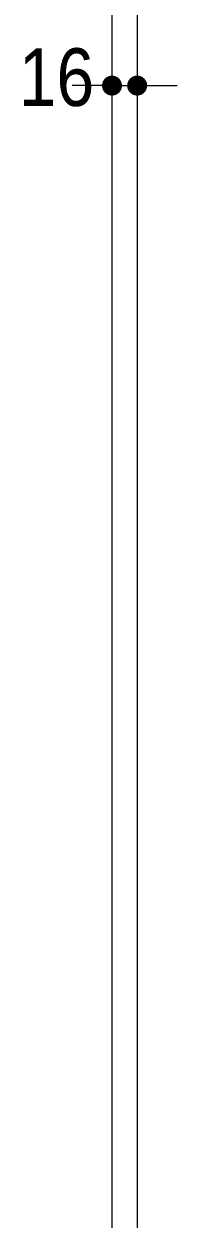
# Model space of a CAD drawing. Units: millimetres, scale not verified. Extents: x -6062 to 6062, y -3045 to 3045.
# Drawn here: x -3943 to -3845, y -700 to 59 of the extents above; entities that cross this region are included whole.
import ezdxf
from ezdxf.enums import TextEntityAlignment as Align

# ---------------------------------------------------------------- set-up
doc = ezdxf.new("R2010")
doc.units = ezdxf.units.MM
doc.header["$LTSCALE"] = 20
doc.header["$PDMODE"] = 32
doc.header["$PDSIZE"] = 10
for name, color, linetype, lineweight in [('0-2_0', 7, 'Continuous', 25), ('0-4_2寸法-2', 7, 'Continuous', 15), ('0-6_3一般', 7, 'Continuous', 15)]:
    doc.layers.add(name, color=color, linetype=linetype, lineweight=lineweight)
doc.layers.add('0-3_Defpoints', color=7, linetype='Continuous')
doc.styles.add('ＭＳ Ｐゴシック', font='')
doc.styles.get('ＭＳ Ｐゴシック').set_extended_font_data('MS PGothic')

# ---------------------------------------------------------------- blocks, each defined once
blk = doc.blocks.new('_Dot')
at = {"layer": '0-2_0'}
blk.add_line((-10, 0), (-20, 0), dxfattribs=at)
for points in [[(0, 0), (-10, 0), (-9.92, 1.25)], [(0, 0), (-9.92, -1.25), (-10, 0)], [(0, 0), (-9.92, 1.25), (-9.69, 2.49)], [(0, 0), (-9.69, -2.49), (-9.92, -1.25)], [(0, 0), (-9.69, 2.49), (-9.3, 3.68)], [(0, 0), (-9.3, -3.68), (-9.69, -2.49)], [(0, 0), (-9.3, 3.68), (-8.76, 4.82)], [(0, 0), (-8.76, -4.82), (-9.3, -3.68)], [(0, 0), (-8.76, 4.82), (-8.09, 5.88)], [(0, 0), (-8.09, -5.88), (-8.76, -4.82)], [(0, 0), (-8.09, 5.88), (-7.29, 6.85)], [(0, 0), (-7.29, -6.85), (-8.09, -5.88)], [(0, 0), (-7.29, 6.85), (-6.37, 7.71)], [(0, 0), (-6.37, -7.71), (-7.29, -6.85)], [(0, 0), (-6.37, 7.71), (-5.36, 8.44)], [(0, 0), (-5.36, -8.44), (-6.37, -7.71)], [(0, 0), (-5.36, 8.44), (-4.26, 9.05)], [(0, 0), (-4.26, -9.05), (-5.36, -8.44)], [(0, 0), (-4.26, 9.05), (-3.09, 9.51)], [(0, 0), (-3.09, -9.51), (-4.26, -9.05)], [(0, 0), (-3.09, 9.51), (-1.87, 9.82)], [(0, 0), (-1.87, -9.82), (-3.09, -9.51)], [(0, 0), (-1.87, 9.82), (-0.63, 9.98)], [(0, 0), (-0.63, -9.98), (-1.87, -9.82)], [(0, 0), (-0.63, 9.98), (0.63, 9.98)], [(0, 0), (0.63, -9.98), (-0.63, -9.98)], [(0, 0), (0.63, 9.98), (1.87, 9.82)], [(0, 0), (1.87, 9.82), (3.09, 9.51)], [(0, 0), (3.09, 9.51), (4.26, 9.05)], [(0, 0), (4.26, 9.05), (5.36, 8.44)], [(0, 0), (5.36, 8.44), (6.37, 7.71)], [(0, 0), (6.37, 7.71), (7.29, 6.85)], [(0, 0), (7.29, 6.85), (8.09, 5.88)], [(0, 0), (8.09, 5.88), (8.76, 4.82)], [(0, 0), (8.76, 4.82), (9.3, 3.68)], [(0, 0), (9.3, 3.68), (9.69, 2.49)], [(0, 0), (9.69, 2.49), (9.92, 1.25)], [(0, 0), (9.92, 1.25), (10, 0)], [(0, 0), (1.87, -9.82), (0.63, -9.98)], [(0, 0), (3.09, -9.51), (1.87, -9.82)], [(0, 0), (4.26, -9.05), (3.09, -9.51)], [(0, 0), (5.36, -8.44), (4.26, -9.05)], [(0, 0), (6.37, -7.71), (5.36, -8.44)], [(0, 0), (7.29, -6.85), (6.37, -7.71)], [(0, 0), (8.09, -5.88), (7.29, -6.85)], [(0, 0), (8.76, -4.82), (8.09, -5.88)], [(0, 0), (9.3, -3.68), (8.76, -4.82)], [(0, 0), (9.69, -2.49), (9.3, -3.68)], [(0, 0), (9.92, -1.25), (9.69, -2.49)], [(0, 0), (10, 0), (9.92, -1.25)]]:
    blk.add_solid(points, dxfattribs=at)
blk = doc.blocks.new('グループ-20')
at = {"layer": '0-6_3一般'}
for p, q in [((-41980, 8000), (-41980, -40000)), ((-41980, 7190), (-41980, -39750)), ((-41660, 7190), (-41660, -39750))]:
    blk.add_line(p, q, dxfattribs=at)

msp = doc.modelspace()

# ---------------------------------------------------------------- linework, layer by layer
at = {"layer": '0-3_Defpoints'}
for p in [(-3886.5, 19.43), (-3870.5, 19.43)]:
    msp.add_point(p, dxfattribs=at)
at = {"layer": '0-4_2寸法-2'}
for p, q in [((-3886.5, 39.43), (-3886.3, 39.43)), ((-3870.5, 39.43), (-3870.3, 39.43)), ((-3899.21, 19.43), (-3911.92, 19.43)), ((-3886.5, 19.43), (-3870.5, 19.43)), ((-3857.79, 19.43), (-3845.08, 19.43))]:
    msp.add_line(p, q, dxfattribs=at)

# ---------------------------------------------------------------- block references
at = {"layer": '0-4_2寸法-2', "xscale": 0.6356201, "yscale": 0.6356201}
msp.add_blockref('_Dot', (-3886.5, 19.43), dxfattribs=at)
at = {"layer": '0-4_2寸法-2', "xscale": 0.6356201, "yscale": 0.6356201, "rotation": 180}
msp.add_blockref('_Dot', (-3870.5, 19.43), dxfattribs=at)
at = {"layer": '0-6_3一般', "xscale": 0.05, "yscale": 0.05}
msp.add_blockref('グループ-20', (-1787.5, 0), dxfattribs=at)

# ---------------------------------------------------------------- texts
at = {"layer": '0-4_2寸法-2', "style": 'ＭＳ Ｐゴシック', "width": 0.9}
msp.add_text('16', height=36.66, dxfattribs=at).set_placement((-3945.83, -4.53), align=Align.BOTTOM_LEFT)

doc.saveas('drawing.dxf')
